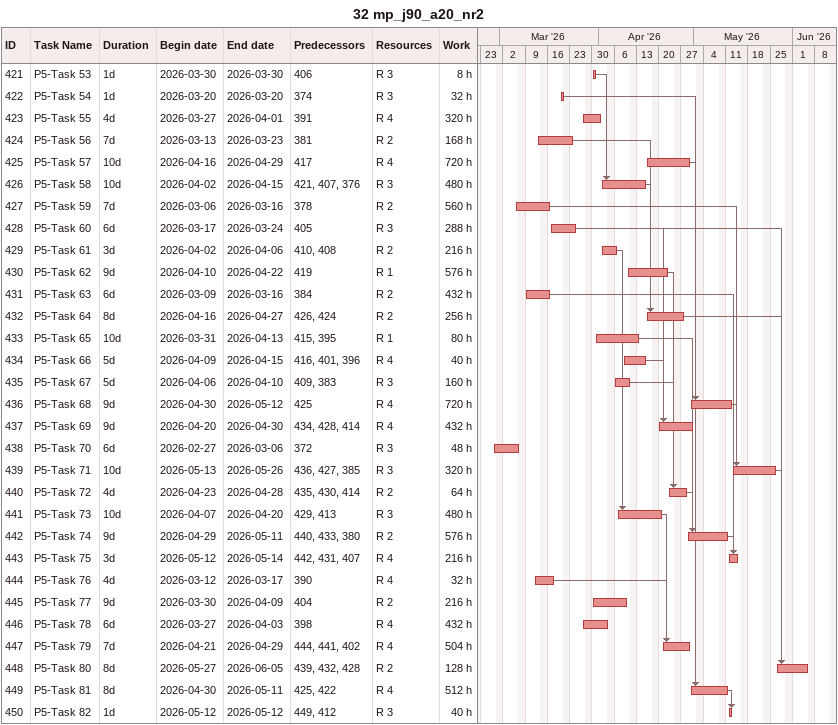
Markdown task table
32 mp_j90_a20_nr2

| ID | Task | Duration | Start | Finish | Predecessors | Resources | Work (h) |
|---|---|---|---|---|---|---|---|
| 421 | P5-Task 53 | 1d | 2026-03-30 | 2026-03-30 | 406 | R 3 | 8 |
| 422 | P5-Task 54 | 1d | 2026-03-20 | 2026-03-20 | 374 | R 3 | 32 |
| 423 | P5-Task 55 | 4d | 2026-03-27 | 2026-04-01 | 391 | R 4 | 320 |
| 424 | P5-Task 56 | 7d | 2026-03-13 | 2026-03-23 | 381 | R 2 | 168 |
| 425 | P5-Task 57 | 10d | 2026-04-16 | 2026-04-29 | 417 | R 4 | 720 |
| 426 | P5-Task 58 | 10d | 2026-04-02 | 2026-04-15 | 421, 407, 376 | R 3 | 480 |
| 427 | P5-Task 59 | 7d | 2026-03-06 | 2026-03-16 | 378 | R 2 | 560 |
| 428 | P5-Task 60 | 6d | 2026-03-17 | 2026-03-24 | 405 | R 3 | 288 |
| 429 | P5-Task 61 | 3d | 2026-04-02 | 2026-04-06 | 410, 408 | R 2 | 216 |
| 430 | P5-Task 62 | 9d | 2026-04-10 | 2026-04-22 | 419 | R 1 | 576 |
| 431 | P5-Task 63 | 6d | 2026-03-09 | 2026-03-16 | 384 | R 2 | 432 |
| 432 | P5-Task 64 | 8d | 2026-04-16 | 2026-04-27 | 426, 424 | R 2 | 256 |
| 433 | P5-Task 65 | 10d | 2026-03-31 | 2026-04-13 | 415, 395 | R 1 | 80 |
| 434 | P5-Task 66 | 5d | 2026-04-09 | 2026-04-15 | 416, 401, 396 | R 4 | 40 |
| 435 | P5-Task 67 | 5d | 2026-04-06 | 2026-04-10 | 409, 383 | R 3 | 160 |
| 436 | P5-Task 68 | 9d | 2026-04-30 | 2026-05-12 | 425 | R 4 | 720 |
| 437 | P5-Task 69 | 9d | 2026-04-20 | 2026-04-30 | 434, 428, 414 | R 4 | 432 |
| 438 | P5-Task 70 | 6d | 2026-02-27 | 2026-03-06 | 372 | R 3 | 48 |
| 439 | P5-Task 71 | 10d | 2026-05-13 | 2026-05-26 | 436, 427, 385 | R 3 | 320 |
| 440 | P5-Task 72 | 4d | 2026-04-23 | 2026-04-28 | 435, 430, 414 | R 2 | 64 |
| 441 | P5-Task 73 | 10d | 2026-04-07 | 2026-04-20 | 429, 413 | R 3 | 480 |
| 442 | P5-Task 74 | 9d | 2026-04-29 | 2026-05-11 | 440, 433, 380 | R 2 | 576 |
| 443 | P5-Task 75 | 3d | 2026-05-12 | 2026-05-14 | 442, 431, 407 | R 4 | 216 |
| 444 | P5-Task 76 | 4d | 2026-03-12 | 2026-03-17 | 390 | R 4 | 32 |
| 445 | P5-Task 77 | 9d | 2026-03-30 | 2026-04-09 | 404 | R 2 | 216 |
| 446 | P5-Task 78 | 6d | 2026-03-27 | 2026-04-03 | 398 | R 4 | 432 |
| 447 | P5-Task 79 | 7d | 2026-04-21 | 2026-04-29 | 444, 441, 402 | R 4 | 504 |
| 448 | P5-Task 80 | 8d | 2026-05-27 | 2026-06-05 | 439, 432, 428 | R 2 | 128 |
| 449 | P5-Task 81 | 8d | 2026-04-30 | 2026-05-11 | 425, 422 | R 4 | 512 |
| 450 | P5-Task 82 | 1d | 2026-05-12 | 2026-05-12 | 449, 412 | R 3 | 40 |
